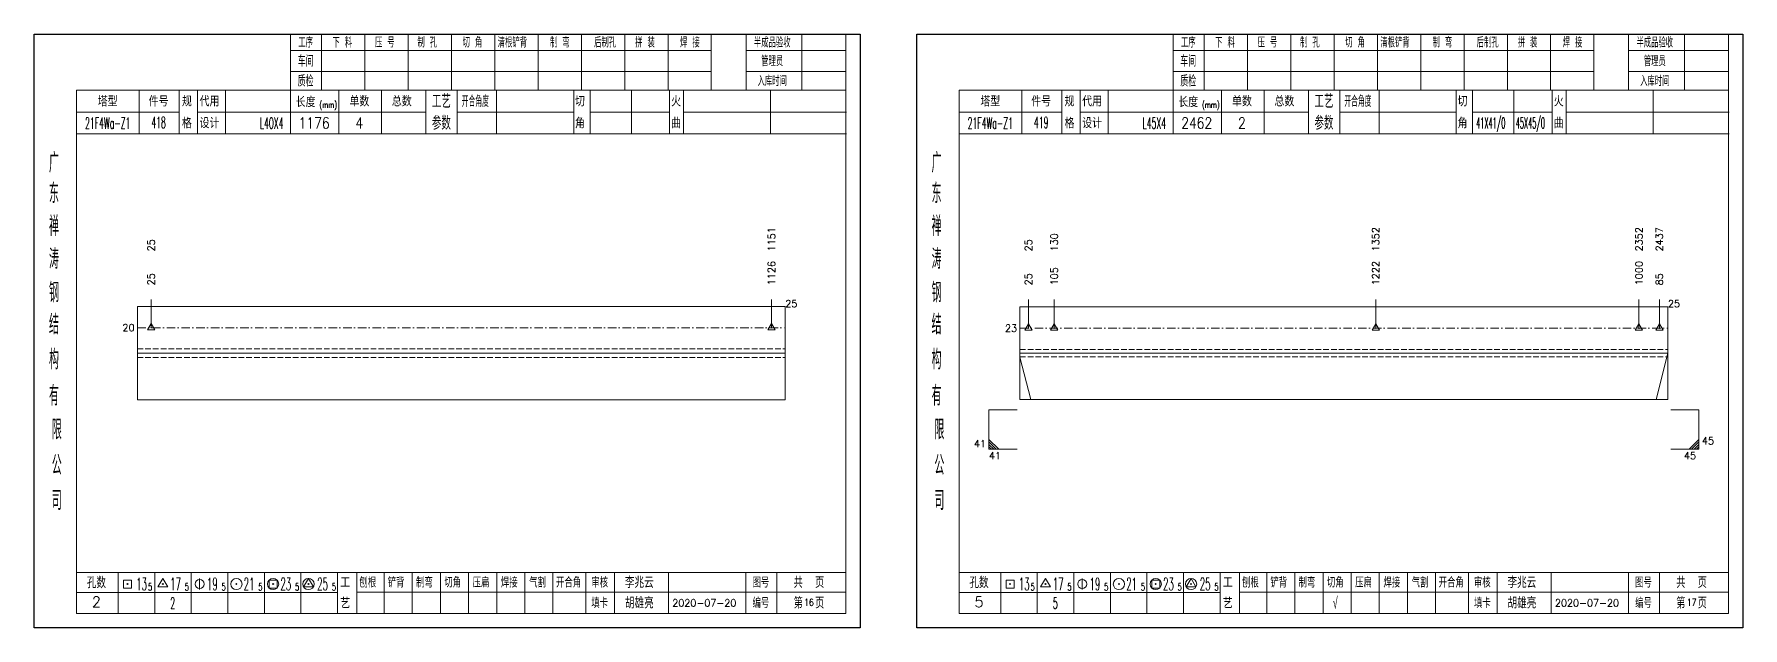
# Model space of a CAD drawing. Extents: x 1310 to 15542, y -76 to 8381.
# Drawn here: x 6198 to 6803, y 3664 to 3874 of the extents above; entities that cross this region are included whole.
import ezdxf
from ezdxf.enums import TextEntityAlignment as Align

# ---------------------------------------------------------------- set-up
doc = ezdxf.new("R2010")
doc.units = 0
doc.header["$MEASUREMENT"] = 0
doc.linetypes.add('一点画线', pattern=[5.2, 3, -1, 0.2, -1])
doc.linetypes.add('虚线', pattern=[2.75, 2, -0.75])
doc.layers.get('0').update_dxf_attribs({"linetype": 'CONTINUOUS', "lineweight": 25})
for name, color, linetype, lineweight in [('1', 7, 'CONTINUOUS', 25), ('4', 7, 'CONTINUOUS', 25), ('5', 7, 'CONTINUOUS', 25)]:
    doc.layers.add(name, color=color, linetype=linetype, lineweight=lineweight)
doc.styles.get("Standard").update_dxf_attribs({"font": 'simplex.shx', "width": 0.7, "height": 3, "bigfont": 'gbhzfs.shx'})

# ---------------------------------------------------------------- blocks, each defined once
blk = doc.blocks.new('孔17.5')
at = {"layer": '5', "color": 7, "linetype": 'Continuous', "lineweight": 13}
for p, q in [((0, 1), (-0.866, -0.5)), ((-0.1, -0.1), (0.1, 0.1)), ((0.1, -0.1), (-0.1, 0.1)), ((0.866, -0.5), (0, 1)), ((-0.866, -0.5), (0.866, -0.5))]:
    blk.add_line(p, q, dxfattribs=at)
blk = doc.blocks.new('CTJGK')
at = {"color": 6, "linetype": 'Continuous'}
for p, q in [((0, 209.97), (292.13, 209.97)), ((0, 0), (0, 209.97)), ((292.13, 209.97), (292.13, 0)), ((292.13, 0), (0, 0))]:
    blk.add_line(p, q, dxfattribs=at)

msp = doc.modelspace()

# ---------------------------------------------------------------- linework, layer by layer
at = {"color": 7, "linetype": 'Continuous', "lineweight": 18}
for p, q in [((6234.872, 3777.414), (6234.872, 3744.414)), ((6234.872, 3777.414), (6464.002, 3777.414)), ((6464.002, 3777.414), (6464.002, 3744.414)), ((6547.002, 3777.247), (6547.002, 3744.581)), ((6547.002, 3777.247), (6776.132, 3777.247)), ((6776.132, 3777.247), (6776.132, 3744.581)), ((6234.872, 3760.914), (6464.002, 3760.914)), ((6547.002, 3760.914), (6776.132, 3760.914))]:
    msp.add_line(p, q, dxfattribs=at)
at = {"color": 7, "linetype": 'Continuous', "lineweight": 13}
for p, q in [((6239.743, 3769.914), (6239.743, 3779.914)), ((6459.131, 3769.914), (6459.131, 3779.914)), ((6550.002, 3769.747), (6550.002, 3779.914)), ((6559.1, 3769.747), (6559.1, 3779.914)), ((6672.828, 3769.747), (6672.828, 3779.914)), ((6765.894, 3769.747), (6765.894, 3779.914)), ((6773.132, 3769.747), (6773.132, 3779.914)), ((6547.002, 3759.462), (6550.817, 3744.581)), ((6776.132, 3760.914), (6771.944, 3744.581)), ((6536.002, 3740.914), (6546.002, 3740.914)), ((6536.002, 3740.914), (6536.002, 3726.914)), ((6787.132, 3740.914), (6777.132, 3740.914)), ((6787.132, 3740.914), (6787.132, 3726.914)), ((6539.502, 3726.914), (6536.002, 3730.414)), ((6538.627, 3726.914), (6536.002, 3729.539)), ((6537.752, 3726.914), (6536.002, 3728.664)), ((6783.632, 3726.914), (6787.132, 3730.414)), ((6784.507, 3726.914), (6787.132, 3729.539)), ((6785.382, 3726.914), (6787.132, 3728.664)), ((6536.877, 3726.914), (6536.002, 3727.789)), ((6536.002, 3726.914), (6546.002, 3726.914)), ((6787.132, 3726.914), (6777.132, 3726.914)), ((6786.257, 3726.914), (6787.132, 3727.789))]:
    msp.add_line(p, q, dxfattribs=at)
at = {"color": 3, "linetype": '一点画线', "lineweight": 13}
for p, q in [((6234.872, 3769.914), (6464.002, 3769.914)), ((6547.002, 3769.747), (6776.132, 3769.747))]:
    msp.add_line(p, q, dxfattribs=at)
at = {"color": 1, "linetype": '虚线', "lineweight": 18}
for p, q in [((6234.872, 3762.414), (6464.002, 3762.414)), ((6234.872, 3759.414), (6464.002, 3759.414)), ((6547.002, 3762.247), (6776.132, 3762.247)), ((6547.002, 3759.581), (6776.132, 3759.581))]:
    msp.add_line(p, q, dxfattribs=at)
at = {"layer": '1', "color": 7, "linetype": 'Continuous', "lineweight": 18}
for p, q in [((6234.872, 3744.414), (6464.002, 3744.414)), ((6547.002, 3744.581), (6776.132, 3744.581))]:
    msp.add_line(p, q, dxfattribs=at)
at = {"layer": '4', "color": 1, "linetype": 'Continuous', "lineweight": 18}
for p, q in [((6198.372, 3873.741), (6198.372, 3663.771)), ((6490.502, 3873.741), (6198.372, 3873.741)), ((6289.002, 3873.741), (6289.002, 3853.901)), ((6300.032, 3873.741), (6300.032, 3853.881)), ((6315.342, 3873.741), (6315.342, 3853.881)), ((6330.662, 3873.741), (6330.662, 3853.881)), ((6345.972, 3873.741), (6345.972, 3853.881)), ((6361.282, 3873.741), (6361.282, 3853.881)), ((6376.592, 3873.741), (6376.592, 3853.881)), ((6391.912, 3873.741), (6391.912, 3853.881)), ((6407.222, 3873.741), (6407.222, 3853.881)), ((6422.532, 3873.741), (6422.532, 3853.881)), ((6437.842, 3873.741), (6437.842, 3853.901)), ((6437.842, 3873.741), (6437.842, 3853.881)), ((6450.122, 3873.741), (6450.122, 3853.881)), ((6469.872, 3873.741), (6469.872, 3853.881)), ((6485.452, 3873.741), (6485.452, 3853.881)), ((6490.502, 3843.941), (6490.502, 3873.741)), ((6510.502, 3873.741), (6510.502, 3663.771)), ((6802.632, 3873.741), (6510.502, 3873.741)), ((6601.132, 3873.741), (6601.132, 3853.901)), ((6612.162, 3873.741), (6612.162, 3853.881)), ((6627.472, 3873.741), (6627.472, 3853.881)), ((6642.792, 3873.741), (6642.792, 3853.881)), ((6658.102, 3873.741), (6658.102, 3853.881)), ((6673.412, 3873.741), (6673.412, 3853.881)), ((6688.722, 3873.741), (6688.722, 3853.881)), ((6704.042, 3873.741), (6704.042, 3853.881)), ((6719.352, 3873.741), (6719.352, 3853.881)), ((6734.662, 3873.741), (6734.662, 3853.881)), ((6749.972, 3873.741), (6749.972, 3853.901)), ((6749.972, 3873.741), (6749.972, 3853.881)), ((6762.252, 3873.741), (6762.252, 3853.881)), ((6782.002, 3873.741), (6782.002, 3853.881)), ((6797.582, 3873.741), (6797.582, 3853.881)), ((6802.632, 3843.941), (6802.632, 3873.741)), ((6437.842, 3868.011), (6289.002, 3868.011)), ((6485.452, 3868.011), (6450.122, 3868.011)), ((6749.972, 3868.011), (6601.132, 3868.011)), ((6797.582, 3868.011), (6762.252, 3868.011)), ((6437.842, 3860.531), (6289.002, 3860.531)), ((6485.452, 3860.531), (6450.122, 3860.531)), ((6749.972, 3860.531), (6601.132, 3860.531)), ((6797.582, 3860.531), (6762.252, 3860.531)), ((6213.382, 3853.881), (6213.382, 3668.821)), ((6485.452, 3853.881), (6213.382, 3853.881)), ((6235.502, 3853.891), (6235.502, 3838.471)), ((6249.652, 3838.471), (6249.652, 3853.881)), ((6256.152, 3838.471), (6256.152, 3853.881)), ((6266.022, 3853.881), (6266.022, 3838.471)), ((6289.002, 3853.901), (6289.002, 3838.471)), ((6306.122, 3853.881), (6306.122, 3838.471)), ((6321.172, 3853.881), (6321.172, 3838.471)), ((6336.872, 3853.881), (6336.872, 3838.471)), ((6347.932, 3853.881), (6347.932, 3838.471)), ((6361.882, 3853.881), (6361.882, 3838.471)), ((6389.182, 3853.881), (6389.182, 3838.471)), ((6394.942, 3853.881), (6394.942, 3838.471)), ((6409.562, 3853.881), (6409.562, 3838.471)), ((6423.022, 3853.881), (6423.022, 3838.471)), ((6428.012, 3853.881), (6428.012, 3838.471)), ((6458.752, 3853.881), (6458.752, 3838.471)), ((6485.452, 3668.821), (6485.452, 3853.881)), ((6525.512, 3853.881), (6525.512, 3668.821)), ((6797.582, 3853.881), (6525.512, 3853.881)), ((6547.632, 3853.891), (6547.632, 3838.471)), ((6561.782, 3838.471), (6561.782, 3853.881)), ((6568.282, 3838.471), (6568.282, 3853.881)), ((6578.152, 3853.881), (6578.152, 3838.471)), ((6601.132, 3853.901), (6601.132, 3838.471)), ((6618.252, 3853.881), (6618.252, 3838.471)), ((6633.302, 3853.881), (6633.302, 3838.471)), ((6649.002, 3853.881), (6649.002, 3838.471)), ((6660.062, 3853.881), (6660.062, 3838.471)), ((6674.012, 3853.881), (6674.012, 3838.471)), ((6701.312, 3853.881), (6701.312, 3838.471)), ((6707.072, 3853.881), (6707.072, 3838.471)), ((6721.692, 3853.881), (6721.692, 3838.471)), ((6735.152, 3853.881), (6735.152, 3838.471)), ((6740.142, 3853.881), (6740.142, 3838.471)), ((6770.882, 3853.881), (6770.882, 3838.471)), ((6797.582, 3668.821), (6797.582, 3853.881)), ((6249.652, 3846.121), (6213.382, 3846.121)), ((6336.872, 3846.171), (6256.152, 3846.171)), ((6347.932, 3846.171), (6389.182, 3846.171)), ((6394.942, 3846.171), (6423.022, 3846.171)), ((6428.012, 3846.171), (6485.632, 3846.171)), ((6490.502, 3663.771), (6490.502, 3843.941)), ((6561.782, 3846.121), (6525.512, 3846.121)), ((6649.002, 3846.171), (6568.282, 3846.171)), ((6660.062, 3846.171), (6701.312, 3846.171)), ((6707.072, 3846.171), (6735.152, 3846.171)), ((6740.142, 3846.171), (6797.762, 3846.171)), ((6802.632, 3663.771), (6802.632, 3843.941)), ((6485.632, 3838.471), (6213.382, 3838.471)), ((6797.762, 3838.471), (6525.512, 3838.471)), ((6213.382, 3683.351), (6485.452, 3683.351)), ((6228.072, 3683.351), (6228.072, 3668.821)), ((6241.002, 3668.821), (6241.002, 3683.351)), ((6253.932, 3683.351), (6253.932, 3668.821)), ((6266.852, 3668.821), (6266.852, 3683.351)), ((6279.782, 3683.351), (6279.782, 3668.821)), ((6292.712, 3668.821), (6292.712, 3683.351)), ((6305.632, 3668.821), (6305.632, 3683.351)), ((6312.502, 3668.821), (6312.502, 3683.351)), ((6322.162, 3668.821), (6322.162, 3683.351)), ((6332.102, 3668.821), (6332.102, 3683.351)), ((6342.042, 3668.821), (6342.042, 3683.351)), ((6351.992, 3668.821), (6351.992, 3683.351)), ((6361.932, 3668.821), (6361.932, 3683.351)), ((6371.872, 3668.821), (6371.872, 3683.351)), ((6381.822, 3668.821), (6381.822, 3683.351)), ((6393.462, 3668.821), (6393.462, 3683.351)), ((6403.612, 3668.821), (6403.612, 3683.351)), ((6422.672, 3668.821), (6422.672, 3683.351)), ((6450.052, 3668.821), (6450.052, 3683.351)), ((6461.012, 3668.821), (6461.012, 3683.351)), ((6525.512, 3683.351), (6797.582, 3683.351)), ((6540.202, 3683.351), (6540.202, 3668.821)), ((6553.132, 3668.821), (6553.132, 3683.351)), ((6566.062, 3683.351), (6566.062, 3668.821)), ((6578.982, 3668.821), (6578.982, 3683.351)), ((6591.912, 3683.351), (6591.912, 3668.821)), ((6604.842, 3668.821), (6604.842, 3683.351)), ((6617.762, 3668.821), (6617.762, 3683.351)), ((6624.632, 3668.821), (6624.632, 3683.351)), ((6634.292, 3668.821), (6634.292, 3683.351)), ((6644.232, 3668.821), (6644.232, 3683.351)), ((6654.172, 3668.821), (6654.172, 3683.351)), ((6664.122, 3668.821), (6664.122, 3683.351)), ((6674.062, 3668.821), (6674.062, 3683.351)), ((6684.002, 3668.821), (6684.002, 3683.351)), ((6693.952, 3668.821), (6693.952, 3683.351)), ((6705.592, 3668.821), (6705.592, 3683.351)), ((6715.742, 3668.821), (6715.742, 3683.351)), ((6734.802, 3668.821), (6734.802, 3683.351)), ((6762.182, 3668.821), (6762.182, 3683.351)), ((6773.142, 3668.821), (6773.142, 3683.351)), ((6305.632, 3676.221), (6213.382, 3676.221)), ((6312.462, 3676.381), (6485.452, 3676.381)), ((6617.762, 3676.221), (6525.512, 3676.221)), ((6624.592, 3676.381), (6797.582, 3676.381)), ((6213.382, 3668.821), (6485.452, 3668.821)), ((6525.512, 3668.821), (6797.582, 3668.821)), ((6198.372, 3663.771), (6490.502, 3663.771)), ((6510.502, 3663.771), (6802.632, 3663.771))]:
    msp.add_line(p, q, dxfattribs=at)
at = {"layer": '4', "color": 7, "linetype": 'Continuous', "lineweight": 13}
for p, q in [((6229.958, 3677.857), (6229.958, 3680.685)), ((6229.958, 3680.685), (6232.786, 3680.685)), ((6232.786, 3680.685), (6232.786, 3677.857)), ((6243.872, 3681.271), (6242.14, 3678.271)), ((6245.604, 3678.271), (6243.872, 3681.271)), ((6256.872, 3681.271), (6256.872, 3677.271)), ((6281.458, 3677.857), (6281.458, 3680.685)), ((6281.458, 3680.685), (6284.286, 3680.685)), ((6284.286, 3680.685), (6284.286, 3677.857)), ((6295.372, 3681.271), (6293.64, 3678.271)), ((6297.104, 3678.271), (6295.372, 3681.271)), ((6542.088, 3677.857), (6542.088, 3680.685)), ((6542.088, 3680.685), (6544.916, 3680.685)), ((6544.916, 3680.685), (6544.916, 3677.857)), ((6556.002, 3681.271), (6554.27, 3678.271)), ((6557.734, 3678.271), (6556.002, 3681.271)), ((6569.002, 3681.271), (6569.002, 3677.271)), ((6593.588, 3677.857), (6593.588, 3680.685)), ((6593.588, 3680.685), (6596.416, 3680.685)), ((6596.416, 3680.685), (6596.416, 3677.857)), ((6607.502, 3681.271), (6605.77, 3678.271)), ((6609.234, 3678.271), (6607.502, 3681.271)), ((6232.786, 3677.857), (6229.958, 3677.857)), ((6231.172, 3679.071), (6231.572, 3679.471)), ((6231.572, 3679.071), (6231.172, 3679.471)), ((6242.14, 3678.271), (6245.604, 3678.271)), ((6243.672, 3679.071), (6244.072, 3679.471)), ((6244.072, 3679.071), (6243.672, 3679.471)), ((6269.672, 3679.071), (6270.072, 3679.471)), ((6270.072, 3679.071), (6269.672, 3679.471)), ((6284.286, 3677.857), (6281.458, 3677.857)), ((6282.672, 3679.071), (6283.072, 3679.471)), ((6283.072, 3679.071), (6282.672, 3679.471)), ((6293.64, 3678.271), (6297.104, 3678.271)), ((6295.172, 3679.071), (6295.572, 3679.471)), ((6295.572, 3679.071), (6295.172, 3679.471)), ((6544.916, 3677.857), (6542.088, 3677.857)), ((6543.302, 3679.071), (6543.702, 3679.471)), ((6543.702, 3679.071), (6543.302, 3679.471)), ((6554.27, 3678.271), (6557.734, 3678.271)), ((6555.802, 3679.071), (6556.202, 3679.471)), ((6556.202, 3679.071), (6555.802, 3679.471)), ((6581.802, 3679.071), (6582.202, 3679.471)), ((6582.202, 3679.071), (6581.802, 3679.471)), ((6596.416, 3677.857), (6593.588, 3677.857)), ((6594.802, 3679.071), (6595.202, 3679.471)), ((6595.202, 3679.071), (6594.802, 3679.471)), ((6605.77, 3678.271), (6609.234, 3678.271)), ((6607.302, 3679.071), (6607.702, 3679.471)), ((6607.702, 3679.071), (6607.302, 3679.471))]:
    msp.add_line(p, q, dxfattribs=at)
for centre, radius in [((6256.872, 3679.271), 1.6), ((6269.872, 3679.271), 2), ((6282.872, 3679.271), 2), ((6295.372, 3679.271), 2), ((6569.002, 3679.271), 1.6), ((6582.002, 3679.271), 2), ((6595.002, 3679.271), 2), ((6607.502, 3679.271), 2)]:
    msp.add_circle(centre, radius, dxfattribs=at)

# ---------------------------------------------------------------- block references
at = {"color": 0, "linetype": 'Continuous'}
for p in [(6198.372, 3663.771), (6510.502, 3663.771)]:
    msp.add_blockref('CTJGK', p, dxfattribs=at)
at = {"color": 8, "linetype": 'Continuous', "lineweight": 9, "xscale": 1.5, "yscale": 1.5, "zscale": 1.5}
for p in [(6239.743, 3769.914), (6459.131, 3769.914), (6550.002, 3769.747), (6559.1, 3769.747), (6672.828, 3769.747), (6765.894, 3769.747), (6773.132, 3769.747)]:
    msp.add_blockref('孔17.5', p, dxfattribs=at)

# ---------------------------------------------------------------- texts
at = {"color": 7, "linetype": 'Continuous', "lineweight": 13}
for s, p in [('25', (6239.743, 3796.914)), ('1151', (6459.131, 3796.914)), ('25', (6550.002, 3796.914)), ('130', (6559.1, 3796.914)), ('1352', (6672.828, 3796.914)), ('2352', (6765.894, 3796.914)), ('2437', (6773.132, 3796.914))]:
    msp.add_text(s, height=2.5, rotation=90, dxfattribs=at).set_placement(p, align=Align.MIDDLE_LEFT)
at = {"color": 8, "linetype": 'Continuous', "lineweight": 9}
for s, p in [('25', (6239.743, 3784.914)), ('1126', (6459.131, 3784.914)), ('25', (6550.002, 3784.914)), ('105', (6559.1, 3784.914)), ('1222', (6672.828, 3784.914)), ('1000', (6765.894, 3784.914)), ('85', (6773.132, 3784.914))]:
    msp.add_text(s, height=2.5, rotation=90, dxfattribs=at).set_placement(p, align=Align.MIDDLE_LEFT)
at = {"color": 7, "linetype": 'Continuous', "lineweight": 13}
for p in [(6464.002, 3778.414), (6776.132, 3778.414)]:
    msp.add_text('25', height=2.5, dxfattribs=at).set_placement(p, align=Align.MIDDLE_LEFT)
for s, p in [('20', (6233.872, 3769.914)), ('23', (6546.002, 3769.747))]:
    msp.add_text(s, height=2.5, dxfattribs=at).set_placement(p, align=Align.MIDDLE_RIGHT)
msp.add_text('41', height=2.5, dxfattribs=at).set_placement((6535.002, 3726.914), align=Align.BOTTOM_RIGHT)
msp.add_text('45', height=2.5, dxfattribs=at).set_placement((6788.132, 3727.914), align=Align.BOTTOM_LEFT)
msp.add_text('41', height=2.5, dxfattribs=at).set_placement((6536.002, 3725.914), align=Align.TOP_LEFT)
msp.add_text('45', height=2.5, dxfattribs=at).set_placement((6786.132, 3725.914), align=Align.TOP_RIGHT)
at = {"layer": '4', "color": 1, "linetype": 'Continuous', "lineweight": 25}
for s, height, width, p in [('工序', 3.7, 0.7, (6294.372, 3870.871)), ('下 料', 3.7, 0.7, (6307.372, 3870.871)), ('压 号', 3.7, 0.7, (6322.372, 3870.871)), ('制 孔', 3.7, 0.7, (6337.372, 3870.871)), ('切 角', 3.7, 0.7, (6353.372, 3870.871)), ('清根铲背 ', 3.7, 0.7, (6368.372, 3870.871)), (' 制 弯', 3.7, 0.7, (6383.372, 3870.871)), (' 后制孔', 3.7, 0.7, (6399.372, 3870.871)), ('拼 装', 3.7, 0.7, (6414.372, 3870.871)), (' 焊 接', 3.7, 0.7, (6429.372, 3870.871)), ('半成品验收', 3.7, 0.7, (6459.372, 3870.871)), ('工序', 3.7, 0.7, (6606.502, 3870.871)), ('下 料', 3.7, 0.7, (6619.502, 3870.871)), ('压 号', 3.7, 0.7, (6634.502, 3870.871)), ('制 孔', 3.7, 0.7, (6649.502, 3870.871)), ('切 角', 3.7, 0.7, (6665.502, 3870.871)), ('清根铲背 ', 3.7, 0.7, (6680.502, 3870.871)), (' 制 弯', 3.7, 0.7, (6695.502, 3870.871)), (' 后制孔', 3.7, 0.7, (6711.502, 3870.871)), ('拼 装', 3.7, 0.7, (6726.502, 3870.871)), (' 焊 接', 3.7, 0.7, (6741.502, 3870.871)), ('半成品验收', 3.7, 0.7, (6771.502, 3870.871)), ('车间', 4, 0.7, (6294.372, 3864.271)), ('管理员', 3.7, 0.7, (6459.372, 3864.271)), ('车间', 4, 0.7, (6606.502, 3864.271)), ('管理员', 3.7, 0.7, (6771.502, 3864.271)), ('质检', 4, 0.7, (6294.372, 3857.211)), ('入库时间', 3.7, 0.7, (6459.372, 3857.211)), ('质检', 4, 0.7, (6606.502, 3857.211)), ('入库时间', 3.7, 0.7, (6771.502, 3857.211)), ('(mm)', 2.24, 0.7, (6302.372, 3848.771)), ('工艺', 4.8, 0.7, (6342.372, 3850.031)), ('开合角度', 4, 0.6, (6354.372, 3850.031)), ('(mm)', 2.24, 0.7, (6614.502, 3848.771)), ('工艺', 4.8, 0.7, (6654.502, 3850.031)), ('开合角度', 4, 0.6, (6666.502, 3850.031)), ('21F4Wa-Z1', 4, 0.5, (6224.372, 3842.291)), ('418', 4, 0.5, (6242.372, 3842.541)), ('L40X4', 4, 0.5, (6282.372, 3842.271)), ('1176', 4, 0.8, (6297.372, 3842.321)), ('4', 4, 0.8, (6313.372, 3842.321)), ('参数', 4.8, 0.7, (6342.372, 3842.321)), ('21F4Wa-Z1', 4, 0.5, (6536.502, 3842.291)), ('419', 4, 0.5, (6554.502, 3842.541)), ('L45X4', 4, 0.5, (6594.502, 3842.271)), ('2462', 4, 0.8, (6609.502, 3842.321)), ('2', 4, 0.8, (6625.502, 3842.321)), ('参数', 4.8, 0.7, (6654.502, 3842.321)), ('41X41/0', 3.8, 0.4, (6713.502, 3842.321)), ('45X45/0', 3.8, 0.4, (6727.502, 3842.321)), ('广', 6.96, 0.7, (6205.372, 3828.241)), ('广', 6.96, 0.7, (6517.502, 3828.241)), ('东', 6.96, 0.7, (6205.372, 3817.451)), ('东', 6.96, 0.7, (6517.502, 3817.451)), ('禅', 6.96, 0.7, (6205.372, 3805.861)), ('禅', 6.96, 0.7, (6517.502, 3805.861)), ('涛', 6.96, 0.7, (6205.372, 3794.261)), ('涛', 6.96, 0.7, (6517.502, 3794.261)), ('钢', 6.96, 0.7, (6205.372, 3782.371)), ('钢', 6.96, 0.7, (6517.502, 3782.371)), ('结', 6.96, 0.7, (6205.372, 3771.061)), ('结', 6.96, 0.7, (6517.502, 3771.061)), ('构', 6.96, 0.7, (6205.372, 3758.681)), ('构', 6.96, 0.7, (6517.502, 3758.681)), ('有', 6.96, 0.7, (6205.372, 3745.871)), ('有', 6.96, 0.7, (6517.502, 3745.871)), ('限', 6.96, 0.7, (6206.372, 3733.871)), ('限', 6.96, 0.7, (6518.502, 3733.871)), ('公', 6.96, 0.7, (6206.372, 3721.331)), ('公', 6.96, 0.7, (6518.502, 3721.331)), ('司', 6.96, 0.7, (6206.372, 3708.851)), ('司', 6.96, 0.7, (6518.502, 3708.851)), ('13', 4.47, 0.5, (6236.372, 3679.271)), ('17', 4.47, 0.5, (6248.372, 3679.271)), ('19', 4.47, 0.5, (6261.372, 3679.271)), ('21', 4.47, 0.5, (6274.372, 3679.271)), ('23', 4.47, 0.5, (6287.372, 3679.271)), ('25', 4.47, 0.5, (6300.372, 3679.271)), ('刨根', 3.7, 0.8, (6316.372, 3679.871)), ('铲背', 3.7, 0.8, (6326.372, 3679.871)), ('制弯', 3.7, 0.8, (6336.372, 3679.871)), ('切角', 3.7, 0.8, (6346.372, 3679.871)), ('压扁', 3.7, 0.8, (6356.372, 3679.871)), ('焊接', 3.7, 0.8, (6366.372, 3679.871)), ('气割', 3.7, 0.8, (6376.372, 3679.871)), ('开合角', 3.7, 0.8, (6387.372, 3679.871)), ('审核', 3.7, 0.8, (6398.372, 3679.871)), ('图号', 3.7, 0.8, (6455.372, 3679.871)), ('共  页', 4, 0.8, (6472.372, 3679.871)), ('13', 4.47, 0.5, (6548.502, 3679.271)), ('17', 4.47, 0.5, (6560.502, 3679.271)), ('19', 4.47, 0.5, (6573.502, 3679.271)), ('21', 4.47, 0.5, (6586.502, 3679.271)), ('23', 4.47, 0.5, (6599.502, 3679.271)), ('25', 4.47, 0.5, (6612.502, 3679.271)), ('刨根', 3.7, 0.8, (6628.502, 3679.871)), ('铲背', 3.7, 0.8, (6638.502, 3679.871)), ('制弯', 3.7, 0.8, (6648.502, 3679.871)), ('切角', 3.7, 0.8, (6658.502, 3679.871)), ('压扁', 3.7, 0.8, (6668.502, 3679.871)), ('焊接', 3.7, 0.8, (6678.502, 3679.871)), ('气割', 3.7, 0.8, (6688.502, 3679.871)), ('开合角', 3.7, 0.8, (6699.502, 3679.871)), ('审核', 3.7, 0.8, (6710.502, 3679.871)), ('图号', 3.7, 0.8, (6767.502, 3679.871)), ('共  页', 4, 0.8, (6784.502, 3679.871)), ('5', 2.68, 0.6, (6239.372, 3678.271)), ('2', 4, 0.5, (6247.372, 3672.521)), ('5', 2.68, 0.6, (6252.372, 3678.271)), ('5', 2.68, 0.6, (6265.372, 3678.271)), ('5', 2.68, 0.6, (6278.372, 3678.271)), ('5', 2.68, 0.6, (6291.372, 3678.271)), ('5', 2.68, 0.6, (6304.372, 3678.271)), ('填卡', 3.7, 0.8, (6398.372, 3672.601)), ('编号', 3.7, 0.8, (6455.372, 3672.601)), ('第  页', 4, 0.8, (6472.372, 3672.601)), ('5', 2.68, 0.6, (6551.502, 3678.271)), ('5', 4, 0.5, (6559.502, 3672.521)), ('5', 2.68, 0.6, (6564.502, 3678.271)), ('5', 2.68, 0.6, (6577.502, 3678.271)), ('5', 2.68, 0.6, (6590.502, 3678.271)), ('5', 2.68, 0.6, (6603.502, 3678.271)), ('5', 2.68, 0.6, (6616.502, 3678.271)), ('√', 4, 0.6, (6658.502, 3672.601)), ('填卡', 3.7, 0.8, (6710.502, 3672.601)), ('编号', 3.7, 0.8, (6767.502, 3672.601)), ('第  页', 4, 0.8, (6784.502, 3672.601))]:
    msp.add_text(s, height=height, dxfattribs=dict(at, width=width)).set_placement(p, align=Align.MIDDLE_CENTER)
for s, height, p in [('塔型', 3.7, (6224.372, 3850.001)), ('件号', 3.7, (6242.372, 3850.001)), ('规', 3.7, (6252.372, 3850.031)), ('代用', 3.7, (6260.372, 3850.031)), ('长度', 3.7, (6294.372, 3849.771)), ('单数', 3.7, (6313.372, 3850.031)), ('总数', 3.7, (6328.372, 3850.031)), ('切', 3.7, (6391.372, 3850.031)), ('火', 3.7, (6425.372, 3850.031)), ('塔型', 3.7, (6536.502, 3850.001)), ('件号', 3.7, (6554.502, 3850.001)), ('规', 3.7, (6564.502, 3850.031)), ('代用', 3.7, (6572.502, 3850.031)), ('长度', 3.7, (6606.502, 3849.771)), ('单数', 3.7, (6625.502, 3850.031)), ('总数', 3.7, (6640.502, 3850.031)), ('切', 3.7, (6703.502, 3850.031)), ('火', 3.7, (6737.502, 3850.031)), ('格', 3.7, (6252.372, 3842.321)), ('设计', 3.7, (6260.372, 3842.321)), ('角', 3.7, (6391.372, 3842.321)), ('曲', 3.7, (6425.372, 3842.321)), ('格', 3.7, (6564.502, 3842.321)), ('设计', 3.7, (6572.502, 3842.321)), ('角', 3.7, (6703.502, 3842.321)), ('曲', 3.7, (6737.502, 3842.321)), ('孔数', 4, (6220.372, 3679.791)), ('工', 3.7, (6308.372, 3679.871)), ('李兆云', 4, (6412.372, 3679.871)), ('孔数', 4, (6532.502, 3679.791)), ('工', 3.7, (6620.502, 3679.871)), ('李兆云', 4, (6724.502, 3679.871)), ('2', 3.7, (6220.372, 3672.961)), ('艺', 3.7, (6308.372, 3672.521)), ('胡雄亮', 4, (6412.372, 3672.601)), ('5', 3.7, (6532.502, 3672.961)), ('艺', 3.7, (6620.502, 3672.521)), ('胡雄亮', 4, (6724.502, 3672.601)), ('2020-07-20', 2.5, (6435.372, 3672.601)), ('2020-07-20', 2.5, (6747.502, 3672.601))]:
    msp.add_text(s, height=height, dxfattribs=at).set_placement(p, align=Align.MIDDLE_CENTER)
at = {"layer": '4', "color": 6, "linetype": 'Continuous', "lineweight": 25, "width": 0.8}
for s, p in [('16', (6472.397, 3672.829)), ('17', (6784.527, 3672.829))]:
    msp.add_text(s, height=2.5, dxfattribs=at).set_placement(p, align=Align.MIDDLE_CENTER)

doc.saveas('drawing.dxf')
